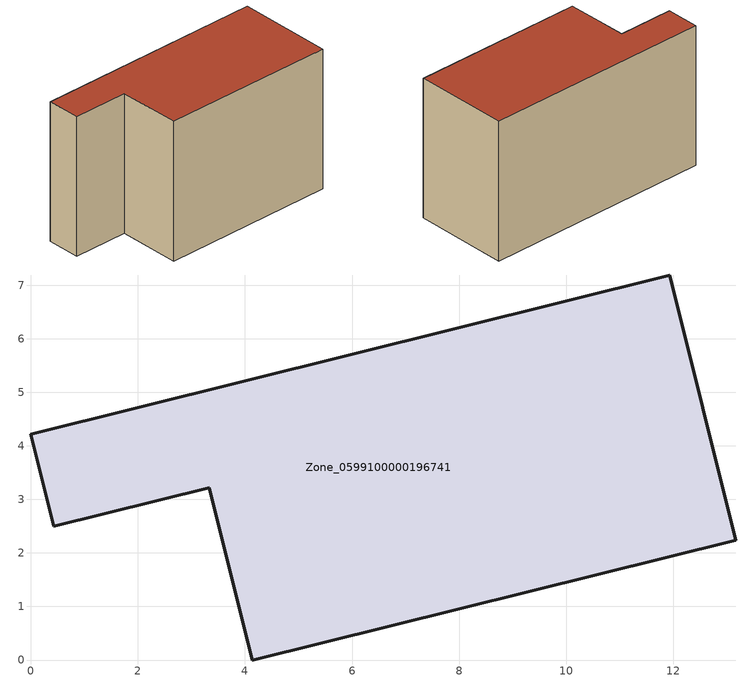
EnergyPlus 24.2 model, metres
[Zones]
Zone_0599100000196741
 floor ground (C_G): 3.33,3.22 0.43,2.5 0,4.22 11.93,7.19 13.17,2.24 4.13,0 z0
 wall outside (C_F): 11.93,7.19 0,4.22 0.43,2.5 3.33,3.22 4.13,0 13.17,2.24 11.93,7.19 z0:7.54
 roof outside (C_R): 4.13,0 13.17,2.24 11.93,7.19 0,4.22 0.43,2.5 3.33,3.22 z7.54
[BUILDING]
Pand.0599100000196741: North Axis=0; Terrain=City; Loads Convergence Tolerance Value=0.04; Temperature Convergence Tolerance Value=0.4; Solar Distribution=FullExterior; Maximum Number of Warmup Days=25; Minimum Number of Warmup Days=1
[Site:Location]
Rotterdam.The.Hague.AP_ZH_NLD Design_Conditions: Latitude=51.96; Longitude=4.45; Time Zone=1; Elevation=-4.5
[SITE:GROUNDTEMPERATURE:BUILDINGSURFACE]
18, 18, 18, 18, 18, 18, 18, 18, 18, 18, 18, 18
[MATERIAL] Thermal Absorptance=0.9; Solar Absorptance=0.7; Visible Absorptance=0.7
Name | Roughness | Thickness | Conductivity | Density | Specific Heat
G.TI.1975-1991 | MediumSmooth | 0.15 | 0.288461 | 540 | 1210
F.TI.1975-1991 | Rough | 0.3 | 0.230769 | 1920 | 840
R.TI.1975-1991 | MediumRough | 0.2 | 0.153846 | 1500 | 1000
[CONSTRUCTION]
C_G: G.TI.1975-1991
C_F: F.TI.1975-1991
C_R: R.TI.1975-1991
[ZONE]
Zone_0599100000196741: Type=1; Multiplier=1; Ceiling Height=Autocalculate; Volume=Autocalculate; Floor Area=autocalculate; Part of Total Floor Area=Yes
[ZONEINFILTRATION:DESIGNFLOWRATE]
Infil_Zone_0599100000196741: Zone or ZoneList or Space or SpaceList=Zone_0599100000196741; Schedule=AlwaysOn; Design Flow Rate Calculation Method=Flow/Area; Flow Rate per Floor Area=0.003; Constant Term Coefficient=1; Temperature Term Coefficient=0; Velocity Term Coefficient=0; Velocity Squared Term Coefficient=0
[HVACTEMPLATE:ZONE:IDEALLOADSAIRSYSTEM]
Zone_0599100000196741: Maximum Heating Supply Air Temperature=50; Minimum Cooling Supply Air Temperature=13; Maximum Heating Supply Air Humidity Ratio=0.0156; Minimum Cooling Supply Air Humidity Ratio=0.0077; Heating Limit=NoLimit; Cooling Limit=NoLimit; Dehumidification Control Type=ConstantSensibleHeatRatio; Cooling Sensible Heat Ratio=0.7; Dehumidification Setpoint=60; Humidification Control Type=None; Humidification Setpoint=30; Outdoor Air Method=None; Outdoor Air Flow Rate per Person=0.00944; Outdoor Air Flow Rate per Zone Floor Area=0; Outdoor Air Flow Rate per Zone=0; Demand Controlled Ventilation Type=None; Outdoor Air Economizer Type=NoEconomizer; Heat Recovery Type=None; Sensible Heat Recovery Effectiveness=0.7; Latent Heat Recovery Effectiveness=0.65
[ZONECONTROL:THERMOSTAT]
ThermostatControl_Zone_0599100000196741: Zone or ZoneList=Zone_0599100000196741; Control Type Schedule=DualSetpointControlType; Control 1=Thermostat_Zone_0599100000196741; Temperature Difference Between Cutout And Setpoint=0
[THERMOSTATSETPOINT:DUALSETPOINT]
Thermostat_Zone_0599100000196741: Heating Setpoint Temperature Schedule=HeatingSetpoint_Zone_0599100000196741; Cooling Setpoint Temperature Schedule=CoolingSetpoint_Zone_0599100000196741
[SCHEDULE:COMPACT]
HeatingSetpoint_Zone_0599100000196741: Through: 12/31, For: AllDays, Until: 24:00, 21
CoolingSetpoint_Zone_0599100000196741: Through: 12/31, For: AllDays, Until: 24:00, 24
DualSetpointControlType: Through: 12/31, For: AllDays, Until: 24:00, 4
AlwaysOn: Through: 12/31, For: AllDays, Until: 24:00, 1
